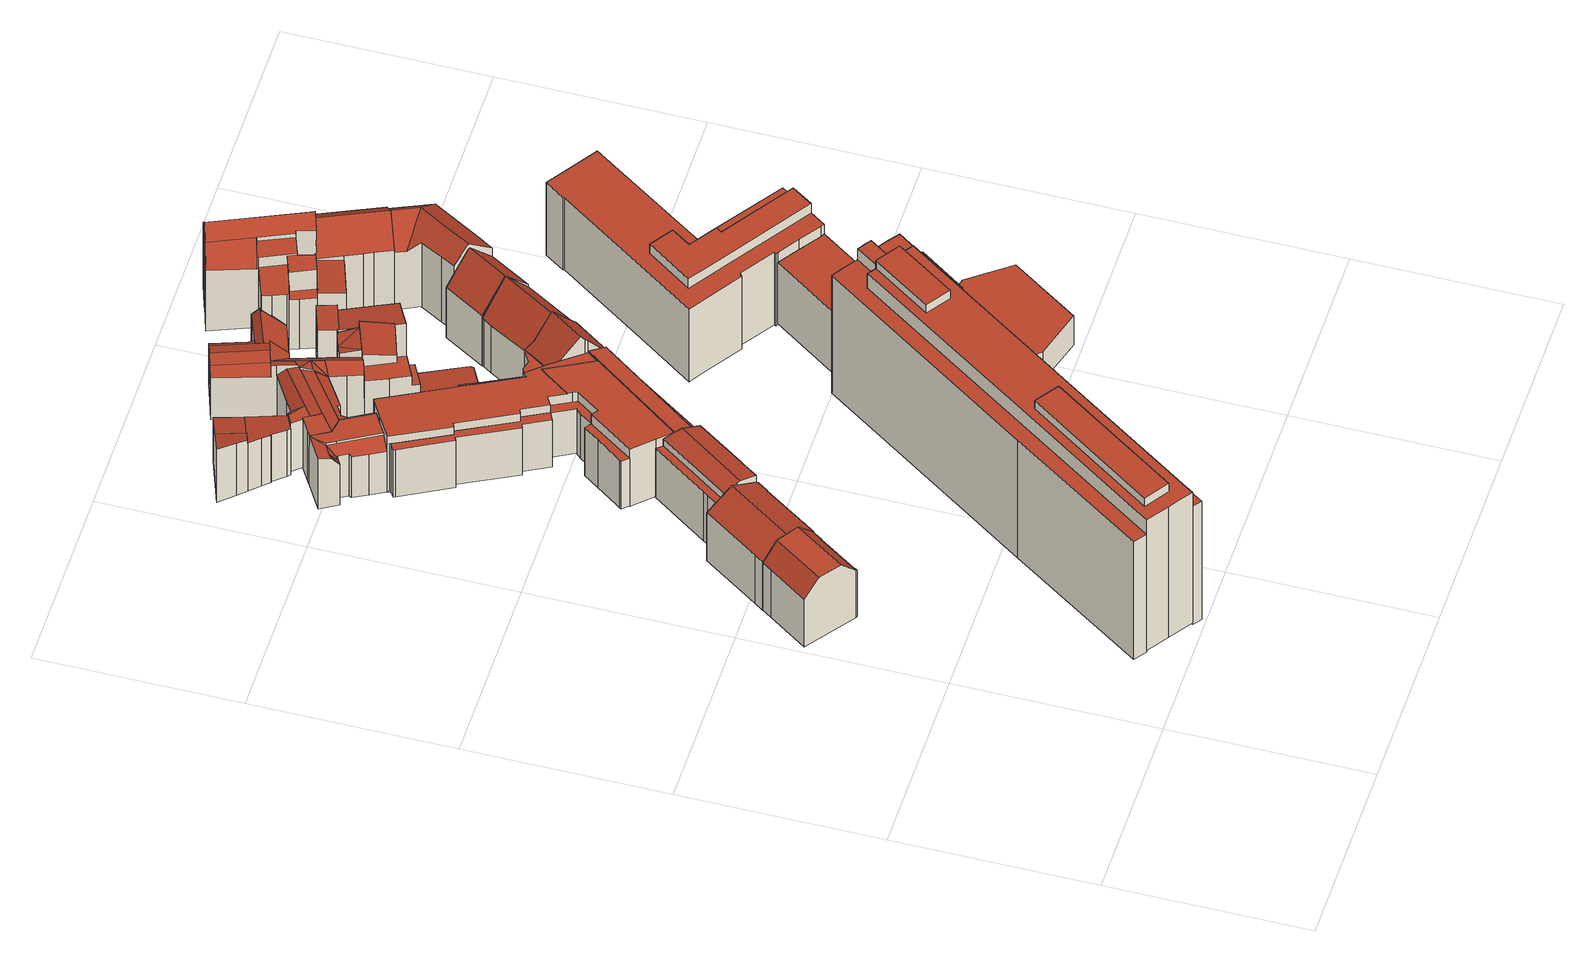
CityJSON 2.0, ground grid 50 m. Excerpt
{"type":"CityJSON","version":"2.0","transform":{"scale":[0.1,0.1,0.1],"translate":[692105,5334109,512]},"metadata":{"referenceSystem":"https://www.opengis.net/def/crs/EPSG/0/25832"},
"CityObjects":{
"building1":{"type":"Building","attributes":{"Gemeindeschluessel":"09162000","HoeheDach":"533.850","HoeheGrund":"513.692","Methode":"2000","NiedrigsteTraufeDesGebaeudes":"528.887","Geometrietyp2DReferenz":"3000","function":"31001_1000","roofType":"9999","measuredHeight":20.16,"storeysAboveGround":4},"geometry":[{"type":"MultiSurface","lod":"2","boundaries":[[[0,1,2,3]],[[4,5,6,7,8,9,3,2,10,11,12,13]],[[14,15,16,17]],[[5,18,19,6]],[[7,20,21,8]],[[10,2,1,14,17,22]],[[10,22,23,11]],[[6,19,20,7]],[[21,24,9,8]],[[9,24,0,3]],[[11,23,25,12]],[[4,26,18,5]],[[0,24,21,20,19,18,26,27,15,14,1]],[[15,27,13,12,25,16]],[[27,26,4,13]],[[17,16,25,23,22]]],"semantics":{"surfaces":[{"type":"WallSurface"},{"type":"GroundSurface"},{"type":"RoofSurface"}],"values":[0,1,2,0,0,0,0,0,0,0,0,0,2,0,0,2]}}]},
"building2":{"type":"Building","attributes":{"Gemeindeschluessel":"09162000","HoeheDach":"533.290","HoeheGrund":"513.640","Methode":"2000","NiedrigsteTraufeDesGebaeudes":"529.481","Geometrietyp2DReferenz":"3000","function":"31001_1000","roofType":"3100","measuredHeight":19.65,"storeysAboveGround":4},"geometry":[{"type":"MultiSurface","lod":"2","boundaries":[[[28,29,30,31]],[[32,33,34,35,36,37]],[[38,39,40,41]],[[42,43,44,45,46,40,39,47,48,30,29,33,32,49]],[[50,43,42,51]],[[34,33,29,28]],[[52,53,37,36]],[[31,30,48,54]],[[55,44,43,50]],[[56,57,53,52]],[[49,32,37,53,57,58]],[[59,46,45,60]],[[54,48,47,61]],[[54,61,38,41,59,60,55,50,51,62,63,56,52,36,35,34,28,31]],[[61,47,39,38]],[[60,45,44,55]],[[41,40,46,59]],[[62,51,42,49,58,63]],[[63,58,57,56]]],"semantics":{"surfaces":[{"type":"WallSurface"},{"type":"RoofSurface"},{"type":"GroundSurface"}],"values":[0,0,0,1,0,0,0,0,0,0,1,0,0,2,0,0,0,0,0]}}]},
"building3":{"type":"Building","attributes":{"Gemeindeschluessel":"09162000","HoeheDach":"533.207","HoeheGrund":"513.430","Methode":"2000","NiedrigsteTraufeDesGebaeudes":"529.600","Geometrietyp2DReferenz":"3000","function":"31001_1000","roofType":"3100","measuredHeight":19.78,"storeysAboveGround":5},"geometry":[{"type":"MultiSurface","lod":"2","boundaries":[[[64,65,66,67]],[[68,69,70,71,72,73,74]],[[75,76,77,78,79,80]],[[81,82,80,79]],[[72,83,84,66,65,85,86,73]],[[87,88,89,90]],[[91,92,93,94]],[[95,96,94,93,97,98,99,100]],[[73,86,85,101,102,74]],[[87,90,91,94,96,95,100,69,68,74,102,101,64,67,103,81,79,78,77]],[[70,99,98,75,80,82,104,105,71]],[[90,89,92,91]],[[82,81,103,67,66,84,104]],[[101,85,65,64]],[[100,99,70,69]],[[77,76,88,87]],[[71,105,104,84,83,72]],[[97,93,92,89,88,76,75,98]]],"semantics":{"surfaces":[{"type":"WallSurface"},{"type":"RoofSurface"},{"type":"GroundSurface"}],"values":[0,0,0,0,1,0,0,0,0,2,1,0,0,0,0,0,0,1]}}]},
"building4":{"type":"Building","attributes":{"Gemeindeschluessel":"09162000","HoeheDach":"558.680","HoeheGrund":"513.237","Methode":"2000","NiedrigsteTraufeDesGebaeudes":"556.148","Geometrietyp2DReferenz":"3000","function":"31001_9998","roofType":"1000","measuredHeight":45.44,"storeysAboveGround":12},"geometry":[{"type":"MultiSurface","lod":"2","boundaries":[[[106,107,108,109,110,111]],[[112,113,114,115]],[[116,114,113,117]],[[118,119,120,121]],[[122,123,124,125,108,107]],[[123,126,127,128,129,130,131,132,133,124]],[[134,119,118,135]],[[135,118,121,136]],[[137,117,113,112]],[[110,138,139,140,141,142,143,144,145,111]],[[146,120,119,134,130,129,147,148,142,141]],[[136,121,120,146]],[[128,127,126,123,122,107,106,111,145,144,143,142,148,147,129]],[[115,114,116,149]],[[149,116,117,137]],[[109,108,125,124,133,132,131,130,134,135,136,146,141,140,139,138,110],[112,115,149,137]]],"semantics":{"surfaces":[{"type":"WallSurface"},{"type":"RoofSurface"},{"type":"GroundSurface"}],"values":[0,0,1,1,0,0,0,0,0,0,0,0,2,0,0,1]}}]},
"building5":{"type":"Building","attributes":{"Gemeindeschluessel":"09162000","HoeheDach":"554.863","HoeheGrund":"512.626","Methode":"2000","NiedrigsteTraufeDesGebaeudes":"520.998","Geometrietyp2DReferenz":"3000","function":"31001_9998","roofType":"1000","measuredHeight":42.24,"storeysAboveGround":9},"geometry":[{"type":"MultiSurface","lod":"2","boundaries":[[[150,151,152,153]],[[154,155,156,157]],[[158,159,160,161]],[[162,163,164,165]],[[165,164,166,167]],[[168,169,170,171]],[[172,173,151,150]],[[174,175,168,171]],[[158,161,176,177,178,179,172,150,153,180,181,182,162,165,167,183,184]],[[183,167,166,169,168,175]],[[180,185,186,181]],[[187,188,155,154,189,179,178,190]],[[157,186,185,152,151,173,189,154]],[[188,191,192,156,155]],[[183,175,174,184]],[[163,193,187,190,194,195,160,159,170,169,166,164]],[[163,162,182,192,191,193]],[[157,156,192,182,181,186]],[[176,195,194,177]],[[179,189,173,172]],[[177,194,190,178]],[[161,160,195,176]],[[193,191,188,187]],[[158,184,174,171,170,159]],[[153,152,185,180]]],"semantics":{"surfaces":[{"type":"WallSurface"},{"type":"RoofSurface"},{"type":"GroundSurface"}],"values":[0,0,0,0,0,0,0,1,2,0,0,0,1,1,0,1,0,0,0,0,0,0,0,0,0]}}]},
"building6":{"type":"Building","attributes":{"Gemeindeschluessel":"09162000","HoeheDach":"529.544","HoeheGrund":"513.770","Methode":"1000","NiedrigsteTraufeDesGebaeudes":"529.544","Geometrietyp2DReferenz":"3000","function":"31001_1000","roofType":"1000","measuredHeight":15.77,"storeysAboveGround":5},"geometry":[{"type":"MultiSurface","lod":"2","boundaries":[[[196,197,198,199,200,201,202,203,204,205]],[[206,207,208,198,197,196]],[[209,202,201,210]],[[207,206,211,212,213,209,210,214,215,208]],[[204,203,202,209,213,212]],[[211,205,204,212]],[[206,196,205,211]],[[200,199,215,214,210,201]],[[215,199,198,208]]],"semantics":{"surfaces":[{"type":"RoofSurface"},{"type":"WallSurface"},{"type":"GroundSurface"}],"values":[0,1,1,2,1,1,1,1,1]}}]},
"building7":{"type":"Building","attributes":{"Gemeindeschluessel":"09162000","HoeheDach":"529.722","HoeheGrund":"514.153","Methode":"2000","NiedrigsteTraufeDesGebaeudes":"529.722","Geometrietyp2DReferenz":"3000","function":"31001_1000","roofType":"1000","measuredHeight":15.57,"storeysAboveGround":5},"geometry":[{"type":"MultiSurface","lod":"2","boundaries":[[[216,217,218,219,220,221]],[[219,222,223,216,221,220]],[[224,225,226,227,228,229,230,231,232,233,217,216,221,216,223,234]],[[235,230,229,236]],[[236,237,238,239,240,241,242,222,219,220,219,218,243,244,245,235]],[[241,224,234,242]],[[239,226,225,240]],[[218,217,233,243]],[[245,231,230,235]],[[242,234,223,222]],[[236,229,228,237]],[[243,233,232,244]],[[240,225,224,241]],[[238,227,226,239]],[[244,232,231,245]],[[237,228,227,238]]],"semantics":{"surfaces":[{"type":"WallSurface"},{"type":"RoofSurface"},{"type":"GroundSurface"}],"values":[0,0,1,0,2,0,0,0,0,0,0,0,0,0,0,0]}}]},
"building8":{"type":"Building","attributes":{"Gemeindeschluessel":"09162000","HoeheDach":"529.909","HoeheGrund":"512.378","Methode":"2000","NiedrigsteTraufeDesGebaeudes":"526.857","Geometrietyp2DReferenz":"3000","function":"31001_2000","roofType":"1000","measuredHeight":17.53},"geometry":[{"type":"MultiSurface","lod":"2","boundaries":[[[246,247,248,249,250,251,252,253,254,255]],[[256,257,258,259,260]],[[260,261,262,263,264,256]],[[265,252,251,266]],[[267,247,246,268]],[[261,260,259,254]],[[265,263,262,253,252]],[[256,264,269,257]],[[270,249,248,271]],[[269,264,263,265,266,272,270,271,267,268]],[[269,268,246,255,258,257]],[[272,250,249,270]],[[254,259,258,255]],[[266,251,250,272]],[[254,253,262,261]],[[271,248,247,267]]],"semantics":{"surfaces":[{"type":"RoofSurface"},{"type":"WallSurface"},{"type":"GroundSurface"}],"values":[0,0,1,1,1,1,1,1,1,2,1,1,1,1,0,1]}}]},
"building9":{"type":"Building","attributes":{"Gemeindeschluessel":"09162000","HoeheDach":"532.550","HoeheGrund":"513.670","Methode":"2000","NiedrigsteTraufeDesGebaeudes":"532.210","Geometrietyp2DReferenz":"3000","function":"31001_1000","roofType":"1000","measuredHeight":18.88,"storeysAboveGround":6},"geometry":[{"type":"MultiSurface","lod":"2","boundaries":[[[273,274,275,276]],[[277,278,279,280]],[[281,282,283,284]],[[285,286,287,288,280,279,289]],[[290,289,279,278,291,292,293,294,295,283,282]],[[296,297,298,299,300,301,302,303,277,280,288,304,305,306,307,275,274,308,309,310,311,312,313]],[[314,309,308,315]],[[316,295,294,317]],[[318,312,311,319]],[[276,275,307,320]],[[321,296,313,322]],[[323,298,297,324]],[[322,313,312,318]],[[311,310,309,314,325,319]],[[326,290,282,281]],[[327,301,300,328]],[[329,305,304,330]],[[315,308,274,273]],[[328,300,299,331]],[[332,333,293,292,302,301,327]],[[331,299,298,323]],[[324,297,296,321]],[[330,304,288,287]],[[320,307,306,334]],[[286,285,326,281,284,316,317,333,332,327,328,331,323,324,321,322,318,319,325,314,315,273,276,320,334,329,330,287]],[[284,283,295,316]],[[334,306,305,329]],[[317,294,293,333]],[[292,291,278,277,303,302]],[[285,289,290,326]]],"semantics":{"surfaces":[{"type":"WallSurface"},{"type":"RoofSurface"},{"type":"GroundSurface"}],"values":[0,0,0,0,1,1,0,0,0,0,0,0,0,0,0,0,0,0,0,0,0,0,0,0,2,0,0,0,0,0]}}]},
"building10":{"type":"Building","attributes":{"Gemeindeschluessel":"09162000","HoeheDach":"529.464","HoeheGrund":"514.890","Methode":"1000","NiedrigsteTraufeDesGebaeudes":"529.464","Geometrietyp2DReferenz":"3000","function":"31001_1000","roofType":"1000","measuredHeight":14.57,"storeysAboveGround":5},"geometry":[{"type":"MultiSurface","lod":"2","boundaries":[[[335,336,337,338,339,340]],[[337,336,341,342]],[[343,344,345,346,347,348]],[[349,350,345,344,351,352]],[[353,198,349,352]],[[354,355,198,353]],[[355,356,341,336,335,340,347,346,345,350,349,198]],[[354,357,342,341,356,355]],[[348,347,340,339]],[[357,354,353,352,351,344,343,348,339,338,337,342]]],"semantics":{"surfaces":[{"type":"WallSurface"},{"type":"RoofSurface"},{"type":"GroundSurface"}],"values":[0,0,0,0,0,0,1,0,0,2]}}]},
"building11":{"type":"Building","attributes":{"Gemeindeschluessel":"09162000","HoeheDach":"532.567","HoeheGrund":"513.840","Methode":"2000","NiedrigsteTraufeDesGebaeudes":"529.624","Geometrietyp2DReferenz":"3000","function":"31001_1000","roofType":"1000","measuredHeight":18.73,"storeysAboveGround":5},"geometry":[{"type":"MultiSurface","lod":"2","boundaries":[[[82,358,359,360,361,362]],[[363,364,365,366,367,368,369,370,371]],[[372,365,364,363,371,362,361,360,373,374]],[[371,370,82,362]],[[366,375,376,377,367]],[[370,369,368,378,359,358,82]],[[377,378,368,367]],[[374,376,375,372]],[[378,377,376,374,373,360,359]],[[372,375,366,365]]],"semantics":{"surfaces":[{"type":"WallSurface"},{"type":"GroundSurface"},{"type":"RoofSurface"}],"values":[0,0,1,0,2,2,0,0,0,0]}}]},
"building12":{"type":"Building","attributes":{"Gemeindeschluessel":"09162000","HoeheDach":"531.726","HoeheGrund":"514.210","Methode":"2000","NiedrigsteTraufeDesGebaeudes":"523.380","Geometrietyp2DReferenz":"3000","function":"31001_9998","roofType":"1000","measuredHeight":17.52,"storeysAboveGround":3},"geometry":[{"type":"MultiSurface","lod":"2","boundaries":[[[379,380,381,382]],[[383,384,385,386]],[[387,388,389,390]],[[391,392,393,394,387,390,395,396,397,398]],[[382,381,399,398,397,396,395,400,386,385]],[[390,389,400,395]],[[398,399,401,391]],[[402,401,399,381,380]],[[379,382,385,384]],[[391,401,402,392]],[[383,386,400,389,388]],[[394,393,392,402,380,379,384,383,388,387]]],"semantics":{"surfaces":[{"type":"WallSurface"},{"type":"GroundSurface"},{"type":"RoofSurface"}],"values":[0,0,0,1,0,0,0,2,2,0,2,0]}}]},
"building13":{"type":"Building","attributes":{"Gemeindeschluessel":"09162000","HoeheDach":"530.820","HoeheGrund":"513.620","Methode":"2000","NiedrigsteTraufeDesGebaeudes":"525.320","Geometrietyp2DReferenz":"3000","function":"31001_9998","roofType":"3100","measuredHeight":17.2,"storeysAboveGround":4},"geometry":[{"type":"MultiSurface","lod":"2","boundaries":[[[403,404,405,406,407]],[[408,409,410,411,412]],[[413,414,415,416,417,418]],[[416,415,419,420,421,422]],[[423,411,410,424]],[[425,426,427,428,429,430]],[[426,431,432,433,434,427]],[[432,431,435,436]],[[437,438,439,440]],[[408,441,442,443,444,445,446]],[[447,448,449,450]],[[451,452,453,454]],[[428,455,429]],[[456,457,458,459]],[[441,460,442]],[[461,462,463,441,408,412]],[[464,465,446,445,458]],[[438,437,466,467]],[[468,469,470,471,472]],[[434,433,450,455]],[[473,474,448,447]],[[475,476,477,478]],[[444,459,458,445]],[[479,456,480]],[[481,482,483,484]],[[485,420,419,486]],[[487,457,456,488]],[[484,483,489,490]],[[491,492,493,494,495]],[[486,419,415,414]],[[468,472,496,497]],[[498,405,404,499]],[[500,501,452,451]],[[502,503,504,505]],[[422,506,417,416]],[[503,443,442,460,507,508,509,504]],[[510,511,512,513]],[[429,455,450,514,515,430]],[[461,516,517,462]],[[518,519,520]],[[521,413,418,474,473,522]],[[448,474,418,417,506,523,502,505,524,514,449]],[[525,526,527,407,406]],[[528,499,404,403,529]],[[485,490,489,421,420]],[[521,522,530,531]],[[526,532,496,472,471,527]],[[523,503,502]],[[533,425,430,515,524,505,504,509]],[[427,434,455,428]],[[534,535,536]],[[537,538,436,435]],[[539,540,541,542]],[[440,439,534,536,511,510,493,492]],[[469,518,470]],[[421,489,483,482,477,476,543,544,422]],[[450,449,514]],[[458,457,487,545,464]],[[491,495,546,547]],[[548,542,541,465,464]],[[423,516,461,412,411]],[[469,487,549,550,519,518]],[[539,424,410,409,540]],[[551,552,513,512,535,553,554]],[[479,480,459,444,544,543]],[[555,547,546,479]],[[408,446,465,541,540,409]],[[533,509,508,556]],[[525,406,405,498]],[[532,548,464,545,497,496]],[[475,555,479,543,476]],[[517,556,508,507,463,462]],[[488,494,493,510,513,552,453,452,501,549,487]],[[491,547,555,475,478,481,484,490,485,486,414,413,521,531,537,435,431,426,425,533,556,517,516,423,424,539,542,548,532,526,525,498,499,528,557,500,451,454,551,554,466,437,440,492]],[[554,553,467,466]],[[470,518,520,529,403,407,527,471]],[[444,443,503,523,422,544]],[[488,456,479]],[[500,557,550,549,501]],[[524,515,514]],[[480,456,459]],[[463,507,460,441]],[[531,530,538,537]],[[469,468,497,545,487]],[[523,506,422]],[[438,467,553,535,534,439]],[[454,453,552,551]],[[432,436,538,530,522,473,447,450,433]],[[478,477,482,481]],[[546,495,494,488,479]],[[557,528,529,520,519,550]],[[511,536,535,512]]],"semantics":{"surfaces":[{"type":"RoofSurface"},{"type":"WallSurface"},{"type":"GroundSurface"}],"values":[0,0,1,0,1,1,1,1,1,0,1,1,0,0,1,0,1,1,0,0,1,1,1,0,1,1,1,1,1,1,0,1,1,1,1,0,1,0,1,1,1,0,1,1,1,1,1,1,1,0,0,1,1,1,1,0,1,0,1,1,1,0,1,1,1,1,0,1,1,1,1,1,0,2,1,0,0,0,1,1,0,1,1,1,1,0,1,0,1,0,1,0]}}]},
"building14":{"type":"Building","attributes":{"Gemeindeschluessel":"09162000","HoeheDach":"531.594","HoeheGrund":"513.870","Methode":"2000","NiedrigsteTraufeDesGebaeudes":"526.657","Geometrietyp2DReferenz":"3000","function":"31001_9998","roofType":"2100","measuredHeight":17.72,"storeysAboveGround":4},"geometry":[{"type":"MultiSurface","lod":"2","boundaries":[[[558,559,560,561,562,563,564]],[[565,566,567,568]],[[569,559,558,570]],[[563,562,571]],[[563,572,564]],[[568,567,573,574]],[[575,571,562,561,576]],[[577,578,566,565]],[[566,578,572,563,571,579,580,573,567]],[[574,573,580,581]],[[581,580,579,582]],[[583,560,559,569]],[[582,579,571,575]],[[570,584,577,565,568,574,581,582,575,576,583,569]],[[576,561,560,583]],[[584,570,558,564,572,578,577]]],"semantics":{"surfaces":[{"type":"RoofSurface"},{"type":"WallSurface"},{"type":"GroundSurface"}],"values":[0,1,1,1,1,1,1,1,0,1,1,1,1,2,1,1]}}]},
"building15":{"type":"Building","attributes":{"Gemeindeschluessel":"09162000","HoeheDach":"537.959","HoeheGrund":"513.710","Methode":"1000","NiedrigsteTraufeDesGebaeudes":"529.283","Geometrietyp2DReferenz":"3000","function":"31001_9998","roofType":"3100","measuredHeight":24.25,"storeysAboveGround":5},"geometry":[{"type":"MultiSurface","lod":"2","boundaries":[[[585,586,587,588]],[[589,590,559,591,592,334]],[[593,594,595,287]],[[596,597,598,599,559,590,589,600]],[[601,602,591,559,599,598]],[[603,595,594,587,586,597,596]],[[287,595,603,330]],[[588,593,287,330,604,329,334,592,591,602,601,605,585]],[[329,600,589,334]],[[604,330,603,596,600,329]],[[588,587,594,593]],[[597,586,585,605,601,598]]],"semantics":{"surfaces":[{"type":"WallSurface"},{"type":"RoofSurface"},{"type":"GroundSurface"}],"values":[0,0,0,1,0,1,0,2,0,0,0,0]}}]},
"building16":{"type":"Building","attributes":{"Gemeindeschluessel":"09162000","HoeheDach":"519.902","HoeheGrund":"513.070","Methode":"1000","NiedrigsteTraufeDesGebaeudes":"519.245","Geometrietyp2DReferenz":"3000","function":"31001_1000","roofType":"1000","measuredHeight":6.83,"storeysAboveGround":2},"geometry":[{"type":"MultiSurface","lod":"2","boundaries":[[[606,607,608,609]],[[610,611,612,613]],[[610,606,609,611]],[[611,609,608,614,612]],[[608,607,615,614]],[[612,614,615,613]],[[606,610,613,615,607]]],"semantics":{"surfaces":[{"type":"WallSurface"},{"type":"RoofSurface"},{"type":"GroundSurface"}],"values":[0,0,0,1,0,0,2]}}]},
"building17":{"type":"Building","attributes":{"Gemeindeschluessel":"09162000","HoeheDach":"529.639","HoeheGrund":"513.050","Methode":"2000","NiedrigsteTraufeDesGebaeudes":"522.400","Geometrietyp2DReferenz":"3000","function":"31001_1000","roofType":"2100","measuredHeight":16.59,"storeysAboveGround":4},"geometry":[{"type":"MultiSurface","lod":"2","boundaries":[[[616,617,618,619,620,621]],[[622,623,624,625]],[[626,627,628,621,620,629,630]],[[631,632,633,617,616,621,628]],[[634,635,636,637,638,639,640,622,625,630,629,620,619,618]],[[641,642,643,644]],[[643,645,646,644]],[[635,634,618,617,633,632]],[[623,647,646,645,648,649,627,626,624]],[[648,645,643,642,637,636,635,632]],[[648,632,631,649]],[[637,642,641,638]],[[649,631,628,627]],[[625,624,626,630]],[[640,639,638,641,644,646,647,623,622]]],"semantics":{"surfaces":[{"type":"WallSurface"},{"type":"RoofSurface"},{"type":"GroundSurface"}],"values":[0,0,0,1,2,1,0,0,1,0,0,0,0,0,0]}}]},
"building18":{"type":"Building","attributes":{"Gemeindeschluessel":"09162000","HoeheDach":"529.416","HoeheGrund":"514.020","Methode":"2000","NiedrigsteTraufeDesGebaeudes":"523.532","Geometrietyp2DReferenz":"3000","function":"31001_9998","roofType":"3100","measuredHeight":15.4,"storeysAboveGround":3},"geometry":[{"type":"MultiSurface","lod":"2","boundaries":[[[650,651,652,653,654,655]],[[656,657,658,659,660,661]],[[662,663,664,665,666,667,653,652,651,668,660,659,658,669]],[[664,663,662,670,671,672,673,665]],[[672,674,655,654,675,676,673]],[[665,673,676,666]],[[658,657,677,669]],[[676,675,654,653,667,666]],[[660,668,651,650,678,661]],[[669,677,670,662]],[[671,670,677,657,656,661,678,650,655,674,672]]],"semantics":{"surfaces":[{"type":"WallSurface"},{"type":"GroundSurface"},{"type":"RoofSurface"}],"values":[0,0,1,0,2,0,0,0,0,0,2]}}]},
"building19":{"type":"Building","attributes":{"Gemeindeschluessel":"09162000","HoeheDach":"537.530","HoeheGrund":"513.201","Methode":"2000","NiedrigsteTraufeDesGebaeudes":"528.838","Geometrietyp2DReferenz":"3000","function":"31001_1000","roofType":"3100","measuredHeight":24.33,"storeysAboveGround":4},"geometry":[{"type":"MultiSurface","lod":"2","boundaries":[[[679,680,681,682]],[[683,684,685,686]],[[684,687,688,681,680,689,685]],[[690,682,681,688,691]],[[690,691,692,693]],[[694,695,692,691,688,687]],[[696,683,686,697,679,682,690,693,698]],[[694,696,698,695]],[[697,689,680,679]],[[687,684,683,696,694]],[[686,685,689,697]],[[693,692,695,698]]],"semantics":{"surfaces":[{"type":"WallSurface"},{"type":"RoofSurface"},{"type":"GroundSurface"}],"values":[0,0,1,0,0,1,2,0,0,0,0,0]}}]},
"building20":{"type":"Building","attributes":{"Gemeindeschluessel":"09162000","HoeheDach":"528.453","HoeheGrund":"513.065","Methode":"2000","NiedrigsteTraufeDesGebaeudes":"526.052","Geometrietyp2DReferenz":"3000","function":"31001_1000","roofType":"2100","measuredHeight":15.39,"storeysAboveGround":3},"geometry":[{"type":"MultiSurface","lod":"2","boundaries":[[[699,700,701,702]],[[703,704,705,706,707,708,709,710]],[[711,705,704,712]],[[713,707,706,714]],[[715,716,699,702,711,712,717,718,719,720,721,722]],[[723,700,699,716]],[[721,720,708,707,713,724]],[[718,710,709,719]],[[711,702,701,714,706,705]],[[725,726,715,722]],[[724,725,722,721]],[[712,704,703,717]],[[719,709,708,720]],[[717,703,710,718]],[[723,726,725,724,713,714,701,700]],[[715,726,723,716]]],"semantics":{"surfaces":[{"type":"WallSurface"},{"type":"RoofSurface"},{"type":"GroundSurface"}],"values":[0,1,0,0,2,0,0,0,0,0,0,0,0,0,1,0]}}]},
"building21":{"type":"Building","attributes":{"Gemeindeschluessel":"09162000","HoeheDach":"524.530","HoeheGrund":"515.053","Methode":"1000","NiedrigsteTraufeDesGebaeudes":"524.530","Geometrietyp2DReferenz":"3000","function":"31001_9998","roofType":"1000","measuredHeight":9.48,"storeysAboveGround":2},"geometry":[{"type":"MultiSurface","lod":"2","boundaries":[[[727,728,729,730]],[[731,732,733,734,730,729,735,736]],[[731,737,738,732]],[[739,740,734,733]],[[738,737,741,742,728,727,740,739]],[[740,727,730,734]],[[742,735,729,728]],[[731,736,741,737]],[[741,736,735,742]],[[732,738,739,733]]],"semantics":{"surfaces":[{"type":"WallSurface"},{"type":"GroundSurface"},{"type":"RoofSurface"}],"values":[0,1,0,0,2,0,0,0,0,0]}}]},
"building22":{"type":"Building","attributes":{"Gemeindeschluessel":"09162000","HoeheDach":"534.459","HoeheGrund":"514.500","Methode":"1000","NiedrigsteTraufeDesGebaeudes":"534.459","Geometrietyp2DReferenz":"3000","function":"31001_9998","roofType":"1000","measuredHeight":19.96,"storeysAboveGround":6},"geometry":[{"type":"MultiSurface","lod":"2","boundaries":[[[743,744,745,746,747,748,749]],[[750,747,746,751]],[[751,746,745,752]],[[753,754,750,751,752,755,756]],[[755,744,743,756]],[[753,749,748,754]],[[752,745,744,755]],[[754,748,747,750]],[[756,743,749,753]]],"semantics":{"surfaces":[{"type":"RoofSurface"},{"type":"WallSurface"},{"type":"GroundSurface"}],"values":[0,1,1,2,1,1,1,1,1]}}]},
"building23":{"type":"Building","attributes":{"Gemeindeschluessel":"09162000","HoeheDach":"537.555","HoeheGrund":"513.120","Methode":"1000","NiedrigsteTraufeDesGebaeudes":"529.594","Geometrietyp2DReferenz":"3000","function":"31001_1000","roofType":"3100","measuredHeight":24.43,"storeysAboveGround":5},"geometry":[{"type":"MultiSurface","lod":"2","boundaries":[[[757,758,759,760]],[[761,762,763,757,760,764,765]],[[763,766,758,757]],[[767,768,759,758,766]],[[762,761,769,767,766,763]],[[769,770,768,767]],[[765,770,769,761]],[[768,770,765,764,760,759]]],"semantics":{"surfaces":[{"type":"WallSurface"},{"type":"GroundSurface"},{"type":"RoofSurface"}],"values":[0,1,0,2,0,2,0,0]}}]},
"building24":{"type":"Building","attributes":{"Gemeindeschluessel":"09162000","HoeheDach":"540.660","HoeheGrund":"513.900","Methode":"2000","NiedrigsteTraufeDesGebaeudes":"537.690","Geometrietyp2DReferenz":"3000","function":"31001_9998","roofType":"1000","measuredHeight":26.76,"storeysAboveGround":7},"geometry":[{"type":"MultiSurface","lod":"2","boundaries":[[[771,772,773,774,775,776,777,778,779,780,781,782,783,784,785,786,787,788,789,790,791,792,793,794,795,796,797,798,799,800,801,802,803]],[[803,802,801,804,805,806]],[[807,775,774,808]],[[809,781,780,810]],[[808,774,773,811]],[[812,813,772,771,803,806]],[[795,794,793,814,815,816,817,796]],[[811,773,772,813]],[[786,818,819,787]],[[809,820,821,814,793,792,822,823,782,781]],[[824,825,823,822,826,827,828,829,819,818,830]],[[831,799,798,832]],[[833,777,776,834]],[[785,830,818,786]],[[810,780,779,835]],[[836,778,777,833]],[[835,779,778,836]],[[790,827,826,791]],[[834,776,775,807]],[[791,826,822,792]],[[817,837,832,798,797,796]],[[804,801,800,838]],[[837,817,816,815,814,821,820,809,810,835,836,833,834,807,808,811,813,812,806,805,804,838,831,832]],[[784,783,782,823,825,824,830,785]],[[787,819,829,788]],[[828,827,790,789,788,829]],[[838,800,799,831]]],"semantics":{"surfaces":[{"type":"RoofSurface"},{"type":"WallSurface"},{"type":"GroundSurface"}],"values":[0,1,1,1,1,1,1,1,1,1,0,1,1,1,1,1,1,1,1,1,1,1,2,1,1,1,1]}}]},
"building25":{"type":"Building","attributes":{"Gemeindeschluessel":"09162000","HoeheDach":"541.700","HoeheGrund":"513.770","Methode":"2000","NiedrigsteTraufeDesGebaeudes":"530.190","Geometrietyp2DReferenz":"3000","function":"31001_9998","roofType":"3100","measuredHeight":27.93,"storeysAboveGround":5},"geometry":[{"type":"MultiSurface","lod":"2","boundaries":[[[839,840,841]],[[842,843,844,845]],[[846,847,848,849,850,851,852,853,854,855,856,857,858,859,860,842,845,861,862,863,864,865,866,867,868,869,870,871,872,873,874,875]],[[876,877,878,879,880]],[[881,882,840,839]],[[861,883,884,862]],[[885,886,887,888,889,890,891,892,893,894,895]],[[872,892,891,873]],[[853,896,897,854]],[[856,855,854,897,898,878,877]],[[858,857,876,880,899,900,859]],[[901,902,903,868,867,866]],[[856,877,876,857]],[[874,890,889,875]],[[896,853,852,851,904,882,881,905]],[[906,907,908,905,881,839,841,909]],[[860,910,843,842]],[[884,911,907,906,864,863,862]],[[850,912,904,851]],[[898,897,896,913,914]],[[915,841,840,902,901]],[[873,891,890,874]],[[903,895,894,870,869,868]],[[879,916,899,880]],[[875,889,888,846]],[[844,843,910,900,899,916,917,911,884,883]],[[865,864,906,909,915,901,866]],[[845,844,883,861]],[[846,888,887,847]],[[859,900,910,860]],[[878,898,914,916,879]],[[894,893,892,872,871,870]],[[850,849,848,847,887,886,885,912]],[[917,913,896,905,908,907,911]],[[916,914,913,917]],[[915,909,841]],[[840,882,904,912,885,895,903,902]]],"semantics":{"surfaces":[{"type":"WallSurface"},{"type":"GroundSurface"},{"type":"RoofSurface"}],"values":[0,0,1,2,0,0,2,0,0,0,0,0,0,0,0,2,0,0,0,2,2,0,0,0,0,2,0,0,0,0,0,0,0,0,0,0,2]}}]},
"building26":{"type":"Building","attributes":{"Gemeindeschluessel":"09162000","HoeheDach":"538.940","HoeheGrund":"513.530","Methode":"2000","NiedrigsteTraufeDesGebaeudes":"531.335","Geometrietyp2DReferenz":"3000","function":"31001_1000","roofType":"3100","measuredHeight":25.41,"storeysAboveGround":5},"geometry":[{"type":"MultiSurface","lod":"2","boundaries":[[[918,919,920,921]],[[922,923,924,925]],[[926,927,928,929]],[[920,919,930,931,932,933,934,935,936,937]],[[938,939,940,941]],[[934,933,942,943,944,945]],[[946,947,948,918,921,926,929,949,950,951,952,953,945,944,943,954,938,941,922,925]],[[932,924,923,940,939,955,942,933]],[[956,920,937,957]],[[954,955,939,938]],[[958,957,937,936,952,951,950]],[[941,940,923,922]],[[953,935,934,945]],[[952,936,935,953]],[[948,930,919,918]],[[943,942,955,954]],[[949,959,958,950]],[[929,928,959,949]],[[947,946,925,924,932,931]],[[927,956,957,958,959,928]],[[926,921,920,956,927]],[[947,931,930,948]]],"semantics":{"surfaces":[{"type":"WallSurface"},{"type":"RoofSurface"},{"type":"GroundSurface"}],"values":[0,0,0,1,0,0,2,1,0,0,0,0,0,0,0,0,0,0,0,1,0,0]}}]},
"building27":{"type":"Building","attributes":{"Gemeindeschluessel":"09162000","HoeheDach":"538.950","HoeheGrund":"513.540","Methode":"2000","NiedrigsteTraufeDesGebaeudes":"532.296","Geometrietyp2DReferenz":"3000","function":"31001_1000","roofType":"3100","measuredHeight":25.41,"storeysAboveGround":6},"geometry":[{"type":"MultiSurface","lod":"2","boundaries":[[[960,961,962,963,964,965,966,967]],[[968,969,932,970,925,946,971,947]],[[972,973,964,963]],[[967,966,965,974,975,976,977,978]],[[979,961,960,980]],[[981,982,983,975,974,984,968,947]],[[925,970,964,973]],[[985,978,977,986]],[[979,987,972,963,962,961]],[[965,964,970,932]],[[988,980,960,967,978,985]],[[977,976,975,983,989,986]],[[984,974,965,932,969,968]],[[972,987,979,980,988,985,986,989,983,982,981,947,971,946,925,973]]],"semantics":{"surfaces":[{"type":"RoofSurface"},{"type":"WallSurface"},{"type":"GroundSurface"}],"values":[0,1,1,0,1,1,1,1,1,0,1,1,0,2]}}]}
},
"vertices":[
[129,753,169],[126,754,172],[126,754,17],[129,753,17],[208,875,17],[195,856,17],[192,853,17],[190,855,17],[129,761,17],[133,759,17],[6,841,17],[72,937,17],[89,962,17],[212,880,17],[91,779,219],[176,904,219],[124,939,218],[41,816,218],[195,856,173],[192,853,173],[190,855,177],[129,761,174],[6,841,172],[72,937,172],[133,759,169],[89,962,172],[208,875,173],[212,880,173],
[274,1075,16],[274,1075,204],[320,1044,176],[320,1044,16],[261,1084,213],[262,1083,213],[262,1083,16],[261,1084,16],[228,1106,16],[228,1106,192],[301,1012,16],[301,1012,175],[300,1013,176],[300,1013,16],[212,880,175],[214,884,175],[226,901,175],[230,906,175],[229,907,176],[320,1040,175],[318,1041,176],[150,921,213],[214,884,16],[212,880,16],[200,1125,16],[200,1125,175],[318,1041,16],[226,901,16],[105,985,16],[105,985,175],[89,962,175],[229,907,16],[230,906,16],[320,1040,16],[150,921,16],[89,962,16],
[259,1150,14],[259,1150,176],[356,1289,176],[356,1289,14],[243,1096,14],[262,1083,14],[262,1083,204],[243,1096,198],[243,1096,176],[228,1106,176],[228,1106,14],[400,1241,212],[431,1207,198],[431,1207,14],[400,1241,14],[396,1245,14],[396,1245,210],[388,1255,14],[388,1255,206],[250,1105,176],[368,1275,176],[250,1137,176],[237,1119,176],[350,1088,14],[350,1088,198],[342,1077,198],[342,1077,14],[322,1047,14],[322,1047,197],[320,1044,197],[320,1044,14],[281,1070,14],[319,1044,14],[319,1044,198],[281,1070,212],[274,1075,209],[274,1075,14],[250,1137,14],[237,1119,14],[368,1275,14],[368,1275,198],[250,1105,198],
[235,87,12],[266,66,12],[266,66,441],[235,87,441],[215,101,441],[215,101,12],[474,438,441],[474,438,467],[531,399,467],[531,399,441],[313,78,467],[255,117,467],[745,714,467],[844,861,467],[787,900,467],[687,753,467],[293,48,12],[325,26,12],[325,26,441],[293,48,441],[345,56,12],[563,377,12],[777,692,12],[877,839,12],[877,839,441],[777,692,441],[563,377,441],[345,56,441],[844,861,441],[745,714,441],[687,753,441],[255,117,441],[235,131,441],[453,452,441],[667,767,441],[766,914,441],[766,914,12],[667,767,12],[453,452,12],[235,131,12],[787,900,441],[844,861,12],[787,900,12],[313,78,441],
[185,123,6],[185,123,394],[411,459,394],[411,459,6],[798,892,394],[798,892,429],[843,959,429],[843,959,394],[822,710,6],[822,710,395],[737,589,395],[737,589,6],[919,908,6],[919,908,395],[944,890,395],[944,890,6],[901,828,395],[901,828,6],[905,825,90],[905,825,395],[825,708,395],[825,708,90],[215,101,6],[215,101,394],[867,681,90],[946,797,90],[346,10,6],[325,26,6],[877,839,6],[766,914,6],[781,1001,6],[806,985,6],[860,948,6],[946,797,6],[867,681,6],[781,1001,394],[806,985,394],[831,870,395],[831,870,429],[766,914,394],[877,839,395],[876,937,429],[860,948,429],[876,937,395],[325,26,395],[346,10,395],
[311,1337,175],[386,1446,175],[389,1450,175],[381,1455,175],[374,1460,175],[373,1460,175],[346,1422,175],[307,1368,175],[300,1358,175],[297,1353,175],[311,1337,18],[386,1446,18],[389,1450,18],[346,1422,18],[373,1460,18],[297,1353,18],[300,1358,18],[307,1368,18],[374,1460,18],[381,1455,18],
[201,1870,177],[270,1736,177],[270,1736,22],[201,1870,22],[200,1872,22],[200,1872,177],[203,1864,22],[203,1864,177],[188,1849,177],[253,1727,177],[261,1731,177],[332,1594,177],[342,1599,177],[374,1536,177],[395,1547,177],[362,1609,177],[350,1604,177],[279,1740,177],[186,1853,177],[395,1547,22],[374,1536,22],[342,1599,22],[332,1594,22],[261,1731,22],[253,1727,22],[188,1849,22],[186,1853,22],[279,1740,22],[350,1604,22],[362,1609,22],
[129,2176,162],[152,2152,160],[168,2134,159],[170,2136,158],[196,2105,156],[202,2098,156],[246,2118,149],[216,2209,149],[154,2187,158],[127,2178,162],[76,2234,179],[108,2198,175],[127,2178,172],[154,2187,166],[132,2254,166],[132,2254,158],[194,2276,149],[194,2276,4],[76,2234,4],[246,2118,4],[202,2098,4],[152,2152,4],[129,2176,4],[108,2198,4],[170,2136,4],[168,2134,4],[196,2105,4],
[406,1732,17],[406,1732,202],[463,1623,202],[463,1623,17],[492,1595,202],[492,1595,205],[552,1481,205],[552,1481,202],[311,1337,17],[311,1337,205],[389,1450,205],[389,1450,17],[388,1255,17],[552,1481,17],[573,1510,17],[573,1510,202],[388,1255,205],[356,1289,205],[479,1577,205],[437,1519,205],[442,1510,205],[448,1498,205],[406,1438,205],[270,1736,202],[279,1740,202],[350,1604,202],[362,1609,202],[395,1547,202],[416,1560,202],[437,1519,202],[479,1577,202],[568,1516,202],[517,1580,202],[517,1581,202],[471,1633,202],[356,1827,202],[301,1932,202],[294,1928,202],[254,1905,202],[203,1873,202],[200,1872,202],[301,1932,17],[356,1827,17],[406,1438,17],[448,1498,17],[203,1873,17],[254,1905,17],[471,1633,17],[270,1736,17],[200,1872,17],[350,1604,17],[279,1740,17],[294,1928,17],[356,1289,17],[416,1560,17],[395,1547,17],[517,1580,17],[568,1516,17],[362,1609,17],[437,1519,17],[442,1510,17],[517,1581,17],
[437,1520,175],[442,1510,175],[442,1510,29],[437,1520,29],[416,1560,29],[416,1560,175],[448,1498,175],[448,1498,29],[421,1498,29],[424,1494,29],[424,1494,175],[421,1498,175],[395,1547,175],[395,1547,29],[410,1480,175],[423,1493,175],[423,1493,29],[410,1480,29],[389,1450,29],[406,1438,29],[406,1438,175],[432,1476,175],[432,1476,29],
[390,1257,206],[573,1510,206],[573,1510,18],[390,1257,18],[388,1255,18],[402,1239,18],[415,1225,18],[431,1207,18],[431,1207,176],[415,1225,176],[415,1225,206],[402,1239,206],[396,1245,206],[396,1245,18],[561,1399,18],[596,1476,18],[605,1463,18],[561,1399,176],[605,1463,176],[596,1476,176],[596,1476,206],
[396,1751,143],[396,1751,197],[444,1775,149],[444,1775,143],[375,1791,114],[375,1791,143],[423,1815,143],[423,1815,114],[356,1827,22],[356,1827,114],[361,1829,114],[361,1829,22],[416,1737,22],[406,1732,22],[396,1751,22],[375,1791,22],[405,1851,22],[423,1815,22],[444,1775,22],[454,1755,22],[454,1755,149],[405,1851,114],[416,1737,187],[406,1732,197],
[418,2243,172],[453,2256,142],[435,2265,153],[407,2349,151],[382,2341,172],[263,2081,174],[261,2115,149],[259,2114,150],[246,2118,155],[226,2109,174],[254,1905,16],[301,1932,16],[301,1932,156],[281,1921,175],[281,1921,180],[254,1905,180],[303,1934,154],[283,1968,154],[274,1984,154],[239,1994,174],[246,2118,16],[259,2114,16],[109,2006,16],[134,1963,16],[134,1963,150],[133,1965,152],[124,1981,174],[109,2006,181],[153,1974,16],[153,1974,155],[149,1972,150],[146,1970,150],[166,1952,16],[166,1952,155],[524,2082,16],[524,2082,147],[545,2037,156],[545,2037,16],[232,2058,174],[245,2038,181],[246,2037,181],[361,2122,181],[368,2128,181],[360,2153,174],[172,1983,174],[172,1983,180],[160,2003,180],[160,2003,174],[437,2126,16],[437,2126,139],[453,2086,136],[453,2086,16],[135,1988,174],[396,2106,179],[385,2141,179],[368,2128,185],[361,2122,188],[232,2058,181],[202,2098,174],[222,2076,174],[222,2075,174],[354,2175,185],[354,2175,155],[519,2080,16],[519,2080,147],[372,2194,172],[394,2201,179],[401,2203,180],[354,2331,180],[325,2321,172],[227,1888,174],[227,1888,180],[344,2039,16],[344,2039,156],[324,2026,157],[324,2026,16],[380,2062,155],[370,2094,179],[299,2010,16],[299,2010,158],[292,2015,164],[292,2015,16],[283,1968,16],[303,1934,16],[369,2193,179],[405,2077,179],[265,1999,166],[265,1999,16],[407,1986,16],[446,2000,16],[446,2000,164],[431,1995,179],[407,1986,157],[306,2315,152],[350,2186,149],[435,2265,16],[453,2256,16],[423,2164,16],[423,2164,141],[198,2001,180],[198,2001,181],[172,2045,181],[172,2045,180],[239,1994,180],[222,2075,181],[185,2053,181],[175,2047,181],[479,2012,133],[479,2012,157],[464,2061,146],[464,2061,133],[168,2034,180],[171,2044,181],[202,2098,16],[222,2076,16],[407,2205,179],[428,2213,179],[428,2213,172],[203,1873,16],[203,1873,148],[209,1999,180],[171,2044,180],[407,2349,16],[360,2333,16],[360,2333,179],[417,2243,16],[417,2243,172],[183,1909,149],[183,1909,16],[306,2315,16],[175,2047,16],[542,2036,156],[483,2068,146],[480,2013,157],[164,1944,16],[164,1944,149],[264,2117,16],[264,2117,149],[285,2131,151],[285,2131,16],[380,2062,154],[370,2091,174],[350,2186,185],[394,2022,156],[394,2022,16],[354,2175,16],[429,2167,135],[444,2171,135],[462,2061,16],[462,2061,135],[519,2081,147],[519,2081,16],[380,2062,16],[185,2053,16],[444,2171,16],
[517,1581,173],[566,1657,173],[562,1655,173],[534,1638,173],[511,1644,173],[486,1633,173],[476,1628,173],[463,1623,19],[463,1623,196],[406,1732,196],[406,1732,19],[566,1657,19],[517,1581,19],[511,1644,147],[476,1628,183],[416,1737,185],[416,1737,19],[511,1644,19],[534,1638,19],[471,1633,19],[471,1633,185],[507,1652,147],[454,1755,147],[454,1755,19],[507,1652,19],[562,1655,19],[476,1628,19],
[677,1568,17],[677,1568,175],[635,1507,175],[635,1507,17],[517,1581,176],[547,1627,174],[566,1657,17],[547,1627,17],[605,1463,17],[605,1463,175],[573,1510,239],[562,1524,260],[619,1608,260],[576,1638,197],[566,1656,174],[517,1580,176],[576,1638,17],[566,1656,17],[568,1516,248],[562,1524,17],[619,1608,17],
[572,1778,11],[574,1786,11],[574,1786,72],[572,1778,73],[519,1751,11],[519,1751,79],[461,1870,79],[461,1870,11],[517,1899,73],[517,1899,11],
[575,1965,159],[576,1963,158],[576,1963,10],[575,1965,10],[545,2037,10],[545,2037,176],[429,1934,10],[429,1934,136],[407,1986,136],[407,1986,10],[446,2000,136],[449,2001,136],[449,2001,176],[449,2001,10],[446,2000,10],[482,1931,159],[498,1937,159],[508,1940,159],[508,1940,10],[498,1937,10],[508,1916,10],[517,1899,10],[461,1870,10],[452,1888,10],[439,1915,10],[461,1870,104],[517,1899,104],[508,1916,104],[452,1888,104],[508,1916,136],[452,1888,136],[439,1915,136],[498,1937,136],[482,1931,136],
[525,2260,172],[525,2260,20],[524,2262,20],[517,2281,20],[517,2281,155],[524,2262,174],[526,2242,154],[529,2236,149],[529,2236,20],[526,2242,20],[520,2259,20],[520,2259,172],[443,2172,20],[431,2206,20],[424,2225,20],[417,2243,20],[453,2256,20],[513,2279,20],[521,2259,20],[541,2205,20],[443,2172,119],[431,2206,154],[424,2225,174],[417,2243,155],[520,2261,174],[513,2279,155],[453,2256,155],[541,2205,115],[521,2259,172],
[635,1773,12],[635,1773,169],[637,1776,169],[637,1776,12],[577,1638,12],[577,1638,193],[566,1657,169],[566,1657,12],[619,1609,255],[698,1740,255],[622,1752,168],[758,1704,12],[758,1704,169],[757,1701,169],[757,1701,12],[677,1568,169],[744,1680,169],[677,1568,12],[622,1752,12],[744,1680,12],
[576,1963,11],[576,1963,154],[545,2037,154],[545,2037,11],[519,2081,159],[519,2080,158],[524,2082,158],[525,2079,158],[595,2103,158],[575,2143,164],[574,2146,165],[501,2121,165],[524,2082,11],[519,2080,11],[595,2103,141],[525,2079,154],[590,1942,11],[587,1940,11],[519,2081,11],[501,2121,11],[574,2146,11],[575,2143,11],[604,2085,11],[655,1975,11],[587,1940,154],[604,2085,141],[655,1975,141],[590,1942,153],
[946,797,125],[961,819,125],[961,819,30],[946,797,30],[1052,515,30],[928,550,30],[848,653,30],[867,681,30],[1089,785,30],[1167,684,30],[1052,515,125],[928,550,125],[848,653,125],[867,681,125],[1167,684,125],[1089,785,125],
[860,948,225],[919,907,225],[1048,1096,225],[1040,1101,225],[988,1137,225],[935,1173,225],[806,985,225],[988,1137,25],[1040,1101,25],[1048,1096,25],[806,985,25],[935,1173,25],[919,907,25],[860,948,25],
[698,1878,11],[698,1878,176],[719,1866,204],[719,1866,11],[758,1704,11],[697,1740,11],[637,1776,11],[759,1842,11],[819,1806,11],[637,1776,176],[697,1740,256],[759,1842,256],[758,1704,176],[819,1806,176],
[747,1293,257],[843,1230,257],[845,1234,257],[848,1232,257],[851,1236,257],[934,1180,257],[931,1175,257],[935,1173,257],[988,1137,257],[1040,1101,257],[1048,1096,257],[1074,1135,257],[899,1252,257],[831,1297,257],[775,1335,257],[854,1448,257],[910,1411,257],[877,1363,257],[914,1338,257],[944,1318,257],[934,1304,257],[1109,1187,257],[1130,1217,257],[956,1336,257],[927,1356,257],[925,1357,257],[945,1387,257],[1122,1648,257],[997,1732,257],[963,1682,257],[965,1680,257],[820,1470,257],[713,1315,257],[965,1680,19],[820,1470,19],[713,1315,19],[851,1236,19],[848,1232,19],[1048,1096,19],[1040,1101,19],[845,1234,19],[747,1293,19],[843,1230,19],[1130,1217,19],[956,1336,19],[927,1356,19],[925,1357,19],[854,1448,287],[910,1411,287],[1074,1135,19],[1109,1187,19],[1109,1187,287],[1074,1135,287],[831,1297,287],[899,1252,287],[934,1304,287],[944,1318,287],[914,1338,287],[877,1363,287],[775,1335,287],[997,1732,19],[1122,1648,19],[931,1175,19],[934,1180,19],[988,1137,19],[935,1173,19],[945,1387,19],[963,1682,19],
[649,2307,251],[649,2307,264],[638,2304,251],[541,2205,18],[541,2205,218],[529,2236,218],[529,2236,18],[778,2214,18],[779,2212,18],[761,2205,18],[732,2194,18],[704,2184,18],[689,2227,18],[685,2226,18],[638,2209,18],[651,2170,18],[608,2155,18],[581,2145,18],[566,2183,18],[558,2205,18],[557,2206,18],[542,2201,18],[520,2259,18],[525,2260,18],[603,2289,18],[604,2290,18],[603,2292,18],[561,2401,18],[602,2414,18],[629,2423,18],[631,2424,18],[643,2428,18],[660,2434,18],[702,2447,18],[731,2380,18],[783,2262,18],[801,2222,18],[566,2183,182],[581,2145,182],[608,2155,182],[582,2213,182],[558,2205,182],[685,2226,251],[685,2226,264],[520,2259,218],[525,2260,218],[732,2194,297],[761,2205,264],[779,2212,242],[778,2214,242],[801,2222,216],[783,2262,216],[731,2380,216],[702,2447,216],[660,2434,264],[643,2428,284],[631,2424,297],[638,2209,246],[651,2170,246],[608,2155,246],[558,2205,218],[557,2206,218],[561,2401,218],[602,2414,264],[629,2423,295],[689,2227,268],[638,2209,251],[604,2290,251],[603,2289,251],[629,2230,251],[603,2292,251],[542,2201,218],[603,2289,218],[704,2184,265],[629,2230,246],[582,2213,246],[603,2292,212],[582,2213,218],[629,2230,218],
[716,2077,15],[716,2077,209],[698,2117,208],[698,2117,15],[851,2108,15],[851,2108,208],[869,2067,208],[869,2067,15],[604,2085,15],[604,2085,194],[575,2143,204],[575,2143,15],[726,2056,209],[745,2013,209],[807,2040,269],[738,2197,269],[704,2184,237],[682,2176,216],[681,2180,216],[672,2177,208],[801,2222,15],[801,2222,208],[841,2131,208],[841,2131,15],[779,2212,230],[779,2212,15],[738,2197,15],[704,2184,15],[807,2040,15],[745,2013,15],[726,2056,15],[581,2145,15],[651,2170,15],[672,2177,15],[681,2180,15],[682,2176,15],[778,2214,15],[778,2214,230],[698,2117,193],[672,2177,204],[651,2170,204],[581,2145,204],
[819,1806,203],[822,1810,203],[828,1821,203],[840,1840,203],[913,1966,203],[835,1976,269],[792,1904,269],[757,1843,269],[745,2013,203],[779,2028,240],[869,2067,203],[779,2028,15],[840,1840,15],[913,1966,15],[756,1987,203],[770,1957,227],[769,1956,227],[738,1900,229],[719,1866,230],[822,1810,15],[819,1806,15],[756,1988,15],[756,1987,15],[770,1957,15],[756,1988,203],[719,1866,15],[738,1900,15],[828,1821,15],[757,1843,15],[769,1956,15]
]}
